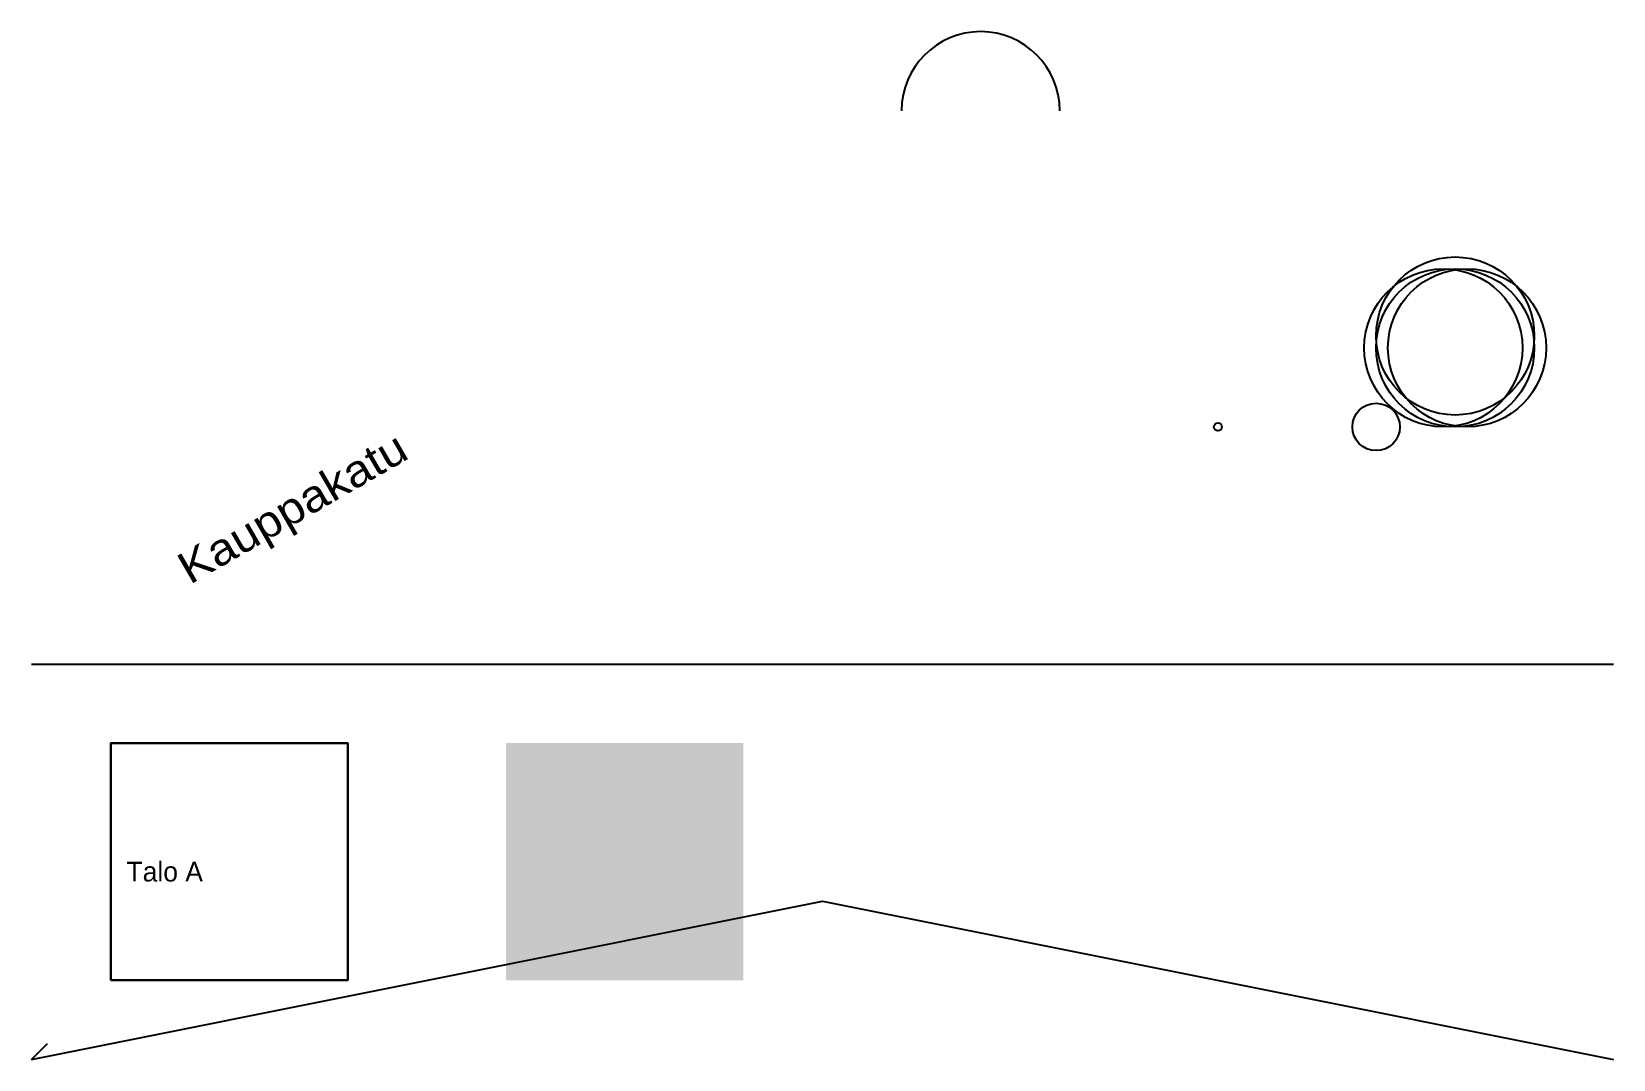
# Model space of a CAD drawing. Header units: inches. Extents: x 385000 to 385200, y 6672000 to 6672130.
import ezdxf

# ---------------------------------------------------------------- set-up
doc = ezdxf.new("R2010")
doc.units = ezdxf.units.IN
doc.header["$MEASUREMENT"] = 0
doc.header["$PDMODE"] = 33
doc.header["$PDSIZE"] = -3
for name, color, linetype in [('0a', 7, 'Continuous'), ('Puut', 3, 'Continuous'), ('Rakennukset', 5, 'Continuous'), ('Tekstit', 7, 'Continuous'), ('Tiet', 1, 'Continuous')]:
    doc.layers.add(name, color=color, linetype=linetype)
doc.styles.add('ESRI_Style', font='txt')

# ---------------------------------------------------------------- blocks, each defined once
blk = doc.blocks.new('PUU')
blk.add_circle((0, 0), 10)

msp = doc.modelspace()

# ---------------------------------------------------------------- hatches: boundary and pattern name
at = {"layer": 'Rakennukset', "lineweight": 25}
msp.add_hatch(color=5, dxfattribs=at).paths.add_polyline_path([(385060, 6672010), (385090, 6672010), (385090, 6672040), (385060, 6672040)], flags=16)

# ---------------------------------------------------------------- linework, layer by layer
at = {"layer": '0a', "lineweight": 25}
msp.add_line((385000, 6672000), (385002, 6672002), dxfattribs=at)
at = {"layer": 'Defpoints', "lineweight": 25}
msp.add_line((385000, 6672000), (385001, 6672001), dxfattribs=at)
at = {"layer": 'Puut', "lineweight": 25}
msp.add_circle((385170, 6672080), 3, dxfattribs=at)
msp.add_circle((385170, 6672080), 3, dxfattribs=at)
msp.add_point((385150, 6672080), dxfattribs=at)
at = {"layer": 'Rakennukset', "lineweight": 25}
for points in [[(385010, 6672010), (385040, 6672010), (385040, 6672040), (385010, 6672040)], [(385010, 6672010), (385010, 6672040), (385040, 6672040), (385040, 6672010)]]:
    msp.add_lwpolyline(points, close=True, dxfattribs=at)
at = {"layer": 'Tiet', "color": 2, "lineweight": 25}
msp.add_line((385000, 6672050), (385200, 6672050), dxfattribs=at)
at = {"layer": 'Tiet', "lineweight": 25}
msp.add_lwpolyline([(385000, 6672000), (385100, 6672020), (385200, 6672000)], dxfattribs=at)
msp.add_arc((385120, 6672120), 10, 0.0007, 179.9993, dxfattribs=at)

# ---------------------------------------------------------------- block references
at = {"layer": 'Puut', "lineweight": 25}
for p in [(385178.5, 6672090), (385180, 6672091.5), (385180, 6672091.5), (385180, 6672091.5), (385180, 6672090), (385181.5, 6672090)]:
    msp.add_blockref('PUU', p, dxfattribs=at)

# ---------------------------------------------------------------- texts
at = {"layer": 'Tekstit', "lineweight": 25, "style": 'ESRI_Style', "width": 1.13}
msp.add_text('Kauppakatu', height=4, rotation=30, dxfattribs=at).set_placement((385020, 6672060))
at = {"layer": 'Tekstit', "lineweight": 25, "insert": (385012, 6672025), "char_height": 2.5, "width": 14.6287, "attachment_point": 1, "style": 'ESRI_Style'}
msp.add_mtext('Talo A', dxfattribs=at)

doc.saveas('drawing.dxf')
